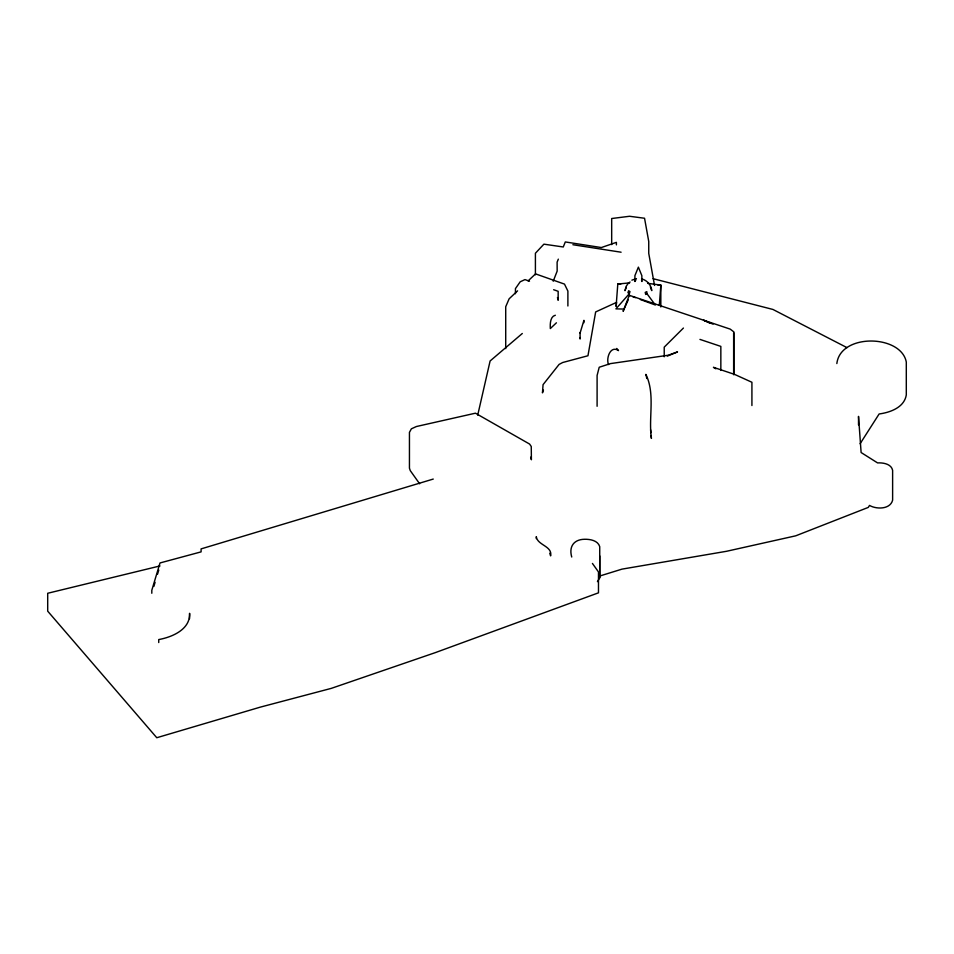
<?xml version="1.0" encoding="UTF-8"?>
<svg xmlns="http://www.w3.org/2000/svg" width="954" height="954" viewBox="0 0 954 954"><rect width="100%" height="100%" fill="white"/><g stroke="black" fill="none" stroke-linecap="round" stroke-linejoin="round"><path stroke-width="1.43" d="M580.08 333.077L583.92 320.341L583.92 322.726M660.836 306.973L660.836 285.103L647.706 283.326M189.536 618.741L189.596 613.315C190.383 629.473 172.078 637.153 158.734 639.562L158.734 642.543M628.495 283.004L617.798 284.018L616.105 306.472L616.594 302.358L595.654 311.934L587.962 355.747L562.657 362.52L559.092 364.416L543.064 384.653L542.456 392.845L543.434 390.091M659.321 305.304L660.836 285.103L657.866 285.031M599.732 577.635L599.732 555.932M477.715 415.145L490.106 360.982L522.303 333.495M580.282 337.549L580.08 339.04L580.08 332.576M153.856 586.436L155.085 582.334M157.553 574.129L158.781 570.039M634.911 281.156L635.924 279.904M628.996 293.403L627.923 292.663L628.638 290.72L629.974 291.638L629.354 293.641L615.926 308.869L624.071 309.072L628.269 299.759M733.9 374.755L733.9 331.932L730.204 329.118L629.294 295.299L623.117 311.302L624.071 309.072M553.225 281.203L557.16 271.103L557.112 262.147L558.328 259.142M626.277 287.357L625.001 290.684L626.051 286.522L628.686 282.646M629.354 283.219L629.974 281.919M860.091 443.741L879.123 413.976C890.237 412.462 904.32 407.477 906.3 394.896L906.3 362.079C901.196 334.472 840.402 333.053 836.849 363.557M683.422 328.045L664.222 347.149L664.222 356.796M597.442 581.654L599.732 577.897L599.732 546.654C597.896 540.453 590.109 539.129 584.504 539.272C574.201 539.415 568.632 546.332 571.732 557.017M517.569 290.851L509.126 298.817L505.715 306.747L505.715 348.615M528.158 280.858L535.54 273.881L564.482 284.101L567.892 291.077L567.892 305.995M556.42 322.798L550.327 328.558C550.076 324.324 550.064 316.442 555.335 315.249M631.87 280.166L636.449 278.628M667.311 356.116L677.042 352.121M677.519 351.895L668.17 355.246L610.477 363.605L599.219 367.242L597.097 375.459L597.097 406.285M621.102 252.214L572.889 244.725M599.649 576.049L621.984 569.133L726.507 551.293L795.708 535.826L868.271 507.409L869.523 505.429C876.487 509.484 890.309 509.484 892.622 500.146L892.622 470.31C891.298 463.871 883.106 462.595 877.573 462.905L861.116 452.53L858.517 416.385L858.517 424.912M433.259 479.063L201.091 548.896L201.091 551.877L160.01 562.955L151.805 590.276L151.805 593.269M160.01 565.937L47.7 593.269L47.7 611.168L156.778 737.728L260.323 707.129L331.288 688.371L435.274 652.643L598.48 592.828L598.48 571.935L592.434 563.444M617.798 284.018L620.768 284.101M653.061 278.675L772.943 309.454L846.985 347.626M641.553 278.89C646.991 280.13 651.272 285.067 651.761 290.612L650.354 286.832M699.95 339.397L720.842 346.397L720.842 370.438M529.506 281.203L524.974 279.605L520.216 281.776L515.446 288.609L515.446 293.725M553.63 289.718L558.162 291.316L558.162 300.272L557.458 297.529M632.812 296.706L635.412 297.648M640.337 299.52L655.315 305.006L646.931 293.653L645.715 294.476L645.214 292.401L646.8 291.638L646.991 293.844M713.067 324.157L703.468 320.162L710.11 323.203M629.294 295.299L630.069 295.764M715.894 368.816L713.425 367.302L734.592 374.397L751.919 382.268L751.919 405.533M616.785 348.46L618.502 350.607C610.393 344.847 605.754 358.764 608.592 364.571M419.629 483.785L410.268 470.62L409.445 468.164L409.445 432.365L411.377 428.823L416.409 426.521L475.438 413.189L529.577 444.051L531.259 446.496L531.402 459.745L530.639 457.157M641.541 280.476L641.851 281.156M549.742 553.248L550.625 555.86C552.652 545.986 537.281 545.271 536.303 536.649L536.303 538.64M646.8 378.523L645.894 374.373C655.434 394.3 648.338 417.196 651.415 438.399L651.141 435.525M654.551 285.473L648.744 253.394L648.744 241.457L644.546 218.251L629.568 216.272L611.681 218.526L611.681 244.606M650.592 429.753L650.866 432.639M733.638 332.743L733.638 374.505M641.851 281.502L641.851 275.646L638.381 267.144L634.911 275.646L634.911 281.502M616.403 244.868L616.403 242.352L601.342 247.551L565.305 241.946L563.265 246.979L543.899 244.164L535.409 253.251L535.409 274.8"/></g></svg>
